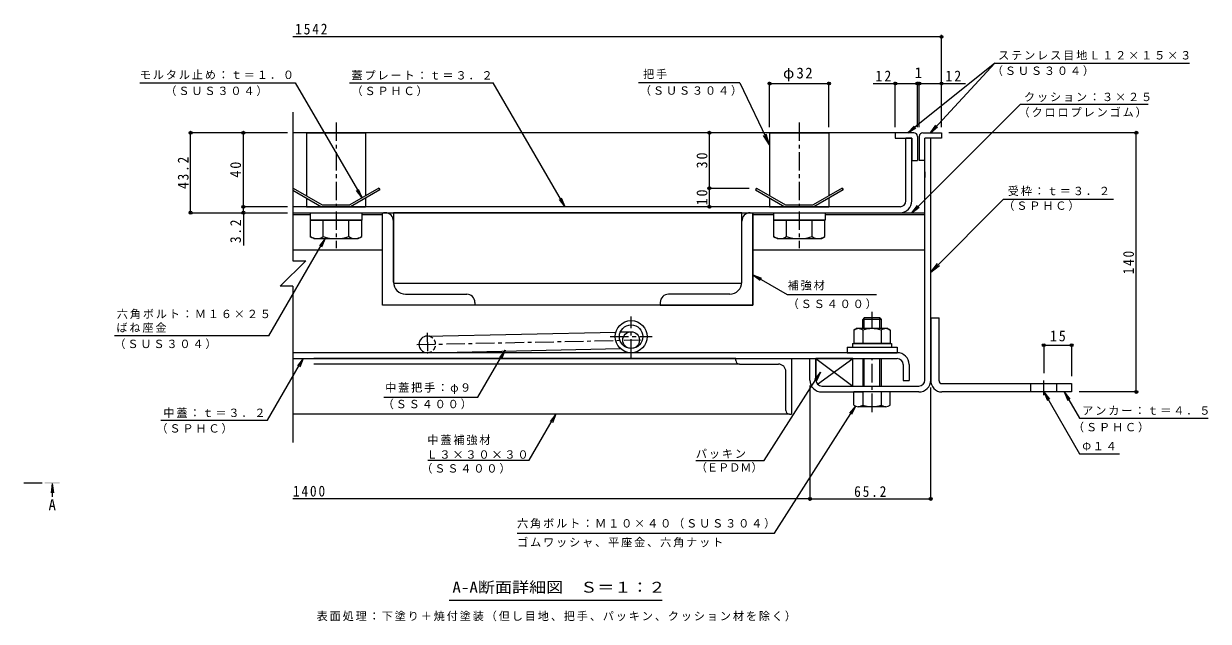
# Model space of a CAD drawing. Units: millimetres on the paper, enlarged 10 times, with parts at other scales. Extents: x -2620 to 2706, y -1962 to 1648.
# Drawn here: x -490 to 2706, y 35 to 1648 of the extents above; entities that cross this region are included whole.
import ezdxf
from ezdxf.enums import TextEntityAlignment as Align

# ---------------------------------------------------------------- set-up
doc = ezdxf.new("R2010")
doc.units = ezdxf.units.MM
doc.header["$LTSCALE"] = 10
doc.header["$PDMODE"] = 32
doc.header["$PDSIZE"] = 8
doc.linetypes.add('CHAIN1', pattern=[8, 5, -1, 1, -1])
doc.linetypes.add('DASHED1', pattern=[1.8, 1.2, -0.6])
for name, color, linetype, lineweight in [('0-2_仕上', 3, 'Continuous', 9), ('0-5_寸法', 7, 'Continuous', 9), ('D-1', 2, 'Continuous', 9), ('D-2', 3, 'Continuous', 9), ('D-3', 4, 'Continuous', 9), ('D-5', 7, 'Continuous', 9), ('D-6', 6, 'Continuous', 9), ('D-7', 5, 'Continuous', 5), ('D-8', 5, 'Continuous', 5), ('D-9', 134, 'Continuous', 5), ('D-A', 3, 'Continuous', 9), ('D-B', 6, 'Continuous', 9), ('D-C', 5, 'Continuous', 5), ('D-E', 3, 'Continuous', 9), ('D-F', 7, 'Continuous', 9)]:
    doc.layers.add(name, color=color, linetype=linetype, lineweight=lineweight)
doc.styles.add('ＭＳ ゴシック', font='')
doc.styles.get('ＭＳ ゴシック').set_extended_font_data('MS Gothic')

msp = doc.modelspace()

# ---------------------------------------------------------------- linework, layer by layer
at = {"layer": '0-2_仕上', "color": 4, "linetype": 'CHAIN1'}
msp.add_line((-490.01, 408.56), (-433.02, 408.56), dxfattribs=at)
at = {"layer": '0-2_仕上', "color": 4}
for q in [(-416.28, 381.77), (-409.76, 381.77), (-413.02, 370.96)]:
    msp.add_line((-413.02, 406.56), q, dxfattribs=at)
msp.add_solid([(-393.02, 406.56), (-393.02, 410.56), (-433.02, 406.56), (-433.02, 410.56)], dxfattribs=at)
at = {"layer": 'D-1'}
for p, q in [((1941.41, 686), (1941.41, 1339)), ((1957.41, 686), (1957.41, 1339)), ((1647.41, 686), (1647.41, 744)), ((1663.41, 670), (1925.41, 670)), ((1663.41, 654), (1773.91, 654)), ((1925.41, 654), (1823.91, 654))]:
    msp.add_line(p, q, dxfattribs=at)
msp.add_lwpolyline([(1631.41, 686), (1631.41, 744), (1647.41, 744)], dxfattribs=at)
for centre, radius, start, end in [((1663.41, 686), 32, 180, 270), ((1663.41, 686), 16, 180, 270), ((1925.41, 686), 16, 270, 0), ((1925.41, 686), 32, 270, 0)]:
    msp.add_arc(centre, radius, start, end, dxfattribs=at)
at = {"layer": 'D-2'}
for p, q in [((1906.41, 1339), (1890.41, 1339)), ((1890.41, 1170), (1890.41, 1339)), ((1906.41, 1170), (1906.41, 1339)), ((1874.41, 1154), (236.41, 1154)), ((236.41, 1138), (1874.41, 1138))]:
    msp.add_line(p, q, dxfattribs=at)
at = {"layer": 'D-2', "linetype": 'CHAIN1'}
for p, q in [((1148.91, 746.51), (1148.91, 857.49)), ((1092.17, 803.25), (1205.65, 803.25))]:
    msp.add_line(p, q, dxfattribs=at)
at = {"layer": 'D-2'}
for radius in [43.25, 31.75]:
    msp.add_circle((1148.91, 803.25), radius, dxfattribs=at)
for radius in [16, 32]:
    msp.add_arc((1874.41, 1170), radius, 270, 0, dxfattribs=at)
at = {"layer": 'D-3'}
for p, q in [((1861.41, 1354), (236.41, 1354)), ((1911.41, 1354), (1861.41, 1354)), ((1861.41, 1354), (1861.41, 1339)), ((1921.41, 1344), (1921.41, 1279)), ((1926.41, 1344), (1926.41, 1279)), ((1936.41, 1354), (1986.41, 1354)), ((1986.41, 1354), (1986.41, 1339)), ((1986.41, 1339), (1941.41, 1339)), ((1941.41, 1279), (1941.41, 1339)), ((1906.41, 1279), (1921.41, 1279)), ((1941.41, 1279), (1926.41, 1279)), ((237.22, 1204), (236.41, 1202.6)), ((236.41, 1198.7), (313.82, 1154)), ((237.22, 1204), (315.16, 1159)), ((468.11, 1204), (390.16, 1159)), ((470.61, 1199.67), (391.5, 1154)), ((468.11, 1204), (470.61, 1199.67)), ((1487.22, 1204), (1484.72, 1199.67)), ((1484.72, 1199.67), (1563.82, 1154)), ((1487.22, 1204), (1565.16, 1159)), ((1718.11, 1204), (1640.16, 1159)), ((1720.61, 1199.67), (1641.5, 1154)), ((1718.11, 1204), (1720.61, 1199.67)), ((313.82, 1154), (391.5, 1154)), ((315.16, 1159), (390.16, 1159)), ((1563.82, 1154), (1641.5, 1154)), ((1565.16, 1159), (1640.16, 1159))]:
    msp.add_line(p, q, dxfattribs=at)
msp.add_lwpolyline([(1861.41, 1339), (1906.41, 1339), (1906.41, 1279)], dxfattribs=at)
for centre, start, end in [((1911.41, 1344), 0, 90), ((1936.41, 1344), 90, 180)]:
    msp.add_arc(centre, 10, start, end, dxfattribs=at)
at = {"layer": 'D-5'}
for p, q in [((2129.96, 1541.4), (1895.32, 1354)), ((2129.96, 1541.4), (1956.44, 1354)), ((2129.96, 1541.4), (2655.8, 1541.4)), ((389.12, 1488.75), (776.3, 1488.75)), ((970.59, 1154), (776.3, 1488.75)), ((1442.25, 1488.75), (1169, 1488.75)), ((1442.25, 1488.75), (1522.66, 1321.66)), ((2199.47, 1430.77), (1906.7, 1138)), ((2199.47, 1430.77), (2544.01, 1430.77)), ((1956.44, 1354), (1970.89, 1374.41)), ((1522.66, 1321.66), (1506.24, 1346.77)), ((1522.66, 1321.66), (1513.29, 1350.16)), ((1895.33, 1354.01), (1912.66, 1372.03)), ((1895.33, 1354.01), (1916.73, 1366.93)), ((1956.44, 1354), (1975.68, 1369.97)), ((423.02, 1177.97), (413.4, 1201.05)), ((970.59, 1154), (955.33, 1173.8)), ((970.59, 1154), (960.97, 1177.08)), ((1906.7, 1138), (1921.92, 1157.84)), ((1906.7, 1138), (1926.53, 1153.22)), ((2153.81, 1174.39), (1957.41, 977.31)), ((2153.81, 1174.39), (2450.15, 1174.39)), ((323.31, 1068), (308.09, 1048.17)), ((1957.41, 977.31), (1975.63, 1001.15)), ((1957.41, 977.31), (1981.18, 995.62)), ((1477.66, 970.66), (1497.5, 955.44)), ((171.67, 805.36), (-245.31, 805.36)), ((168.07, 578.18), (264.32, 744)), ((264.32, 744), (249.05, 724.2)), ((264.32, 744), (254.7, 720.93)), ((808.93, 766.65), (793.66, 746.86)), ((808.93, 766.65), (799.31, 743.58)), ((1508.17, 468.88), (1659.9, 706.99)), ((1659.9, 706.99), (1643.83, 687.84)), ((1659.9, 706.99), (1649.33, 684.33)), ((2262.41, 654), (2271.98, 630.91)), ((2262.41, 654), (2277.63, 634.17)), ((2262.41, 654), (2358.82, 487.01)), ((2317.71, 654), (2358.82, 582.79)), ((2317.71, 654), (2327.28, 630.91)), ((2317.71, 654), (2332.93, 634.17)), ((1535.95, 272.87), (1754.37, 615.63)), ((1754.37, 615.63), (1738.29, 596.48)), ((1754.37, 615.63), (1743.8, 592.97)), ((-119.65, 578.18), (168.07, 578.18)), ((874.21, 470.06), (946.15, 594)), ((946.15, 594), (930.89, 574.2)), ((946.15, 594), (936.53, 570.93)), ((2358.82, 582.79), (2706.26, 582.79)), ((2358.82, 487.01), (2466.88, 487.01)), ((600.36, 470.06), (874.21, 470.06)), ((1323.61, 468.88), (1508.17, 468.88)), ((841.22, 272.87), (1535.95, 272.87)), ((1232.93, 90.66), (657.93, 90.66))]:
    msp.add_line(p, q, dxfattribs=at)
for points in [[(-176.3, 1488.75), (242.64, 1488.75), (423.02, 1177.97), (407.75, 1197.77)], [(171.67, 805.36), (323.31, 1068), (313.74, 1044.91)], [(1811.26, 916.62), (1571.26, 916.62), (1477.66, 970.66), (1500.76, 961.09)], [(481.53, 639.74), (735.26, 639.74), (808.93, 766.65)]]:
    msp.add_lwpolyline(points, dxfattribs=at)
at = {"layer": 'D-6'}
for p, q in [((1941.41, 1248), (1941.41, 1233)), ((236.41, 1138), (1941.41, 1138)), ((236.41, 1133), (282.66, 1133)), ((422.66, 1133), (477.66, 1133)), ((1477.66, 1133), (1532.66, 1133)), ((1672.66, 1133), (1941.41, 1133)), ((236.41, 1038), (477.66, 1038)), ((1477.66, 1038), (1941.41, 1038)), ((598.44, 805), (1107.47, 815.64)), ((1119.79, 815.9), (1148.44, 816.5)), ((599.38, 760.01), (1120.21, 770.9)), ((1148.91, 771.5), (1149.38, 771.51)), ((1647.41, 744), (1647.41, 686)), ((1651.93, 674.86), (1747.41, 744))]:
    msp.add_line(p, q, dxfattribs=at)
at = {"layer": 'D-6', "linetype": 'CHAIN1'}
for p, q in [((598.25, 814.01), (599.51, 754.13)), ((570.4, 781.91), (1174.19, 794.53))]:
    msp.add_line(p, q, dxfattribs=at)
at = {"layer": 'D-6'}
msp.add_lwpolyline([(1663.41, 670), (1747.41, 670), (1747.41, 744), (1647.41, 744), (1747.41, 670)], dxfattribs=at)
msp.add_circle((1148.91, 794), 22.5, dxfattribs=at)
msp.add_arc((598.91, 782.5), 22.5, 90, 270, dxfattribs=at)
at = {"layer": 'D-6', "linetype": 'DASHED1'}
msp.add_arc((598.91, 782.5), 22.5, 270, 90, dxfattribs=at)
at = {"layer": 'D-7', "linetype": 'CHAIN1'}
for p, q in [((1798.91, 825), (1798.91, 870.64)), ((1798.91, 599.61), (1798.91, 744))]:
    msp.add_line(p, q, dxfattribs=at)
at = {"layer": 'D-7'}
for p, q in [((1777.97, 854), (1773.91, 849.94)), ((1823.91, 849.94), (1773.91, 849.94)), ((1773.91, 825), (1773.91, 849.94)), ((1819.85, 854), (1777.97, 854)), ((1777.97, 825), (1777.97, 854)), ((1819.85, 854), (1823.91, 849.94)), ((1819.85, 825), (1819.85, 854)), ((1823.91, 849.94), (1823.91, 826.5)), ((1823.91, 849.94), (1823.91, 825)), ((1773.91, 744), (1773.91, 670)), ((1777.97, 670), (1777.97, 744)), ((1819.85, 670), (1819.85, 744)), ((1823.91, 744), (1823.91, 670)), ((1847.91, 654), (1749.91, 654)), ((1749.91, 618.48), (1749.91, 654)), ((1773.91, 654), (1773.91, 618.48)), ((1823.91, 654), (1823.91, 618.48)), ((1847.91, 618.48), (1847.91, 654)), ((1835.91, 614), (1761.91, 614))]:
    msp.add_line(p, q, dxfattribs=at)
at = {"layer": 'D-7', "color": 2, "lineweight": 9}
for p, q in [((1749.84, 821.21), (1756.41, 825)), ((1749.84, 821.21), (1749.84, 785)), ((1841.41, 825), (1756.41, 825)), ((1774.38, 821.21), (1774.38, 785)), ((1823.45, 821.21), (1823.45, 785))]:
    msp.add_line(p, q, dxfattribs=at)
at = {"layer": 'D-7', "color": 134}
for p, q in [((1731.41, 775), (1731.41, 760)), ((1731.41, 775), (1866.41, 775)), ((1866.41, 775), (1866.41, 760)), ((1731.41, 760), (1866.41, 760))]:
    msp.add_line(p, q, dxfattribs=at)
at = {"layer": 'D-7', "color": 6, "lineweight": 9}
for p, q in [((1746.41, 785), (1746.41, 775)), ((1746.41, 775), (1851.41, 775))]:
    msp.add_line(p, q, dxfattribs=at)
at = {"layer": 'D-7', "color": 2, "lineweight": 9}
msp.add_lwpolyline([(1841.41, 825), (1847.99, 821.21), (1847.99, 785), (1749.84, 785)], dxfattribs=at)
at = {"layer": 'D-7', "color": 6, "lineweight": 9}
msp.add_lwpolyline([(1746.41, 785), (1851.41, 785), (1851.41, 775)], dxfattribs=at)
at = {"layer": 'D-7', "color": 2, "lineweight": 9}
for centre, radius, start, end in [((1764.32, 796.12), 28.97, 94.38438, 120), ((1761.34, 800.8), 24.21, 57.42749, 88.18784), ((1798.91, 743.8), 81.2, 72.41188, 107.5881), ((1836.48, 800.8), 24.21, 91.81215, 122.57249), ((1833.5, 796.12), 28.97, 59.99998, 85.6156)]:
    msp.add_arc(centre, radius, start, end, dxfattribs=at)
at = {"layer": 'D-7'}
for centre, radius, start, end in [((1761.91, 632.33), 18.33, 229.1022, 310.89809), ((1798.91, 686.08), 72.08, 249.70546, 290.29454), ((1835.91, 632.33), 18.33, 229.10191, 310.8978)]:
    msp.add_arc(centre, radius, start, end, dxfattribs=at)
at = {"layer": 'D-8'}
for p, q in [((477.66, 1138), (1477.66, 1138)), ((477.66, 888), (477.66, 1138))]:
    msp.add_line(p, q, dxfattribs=at)
msp.add_lwpolyline([(1477.66, 1138), (1477.66, 888), (477.66, 888)], dxfattribs=at)
at = {"layer": 'D-9'}
for p, q in [((477.66, 888), (477.66, 1138)), ((488.39, 1138), (480.84, 1138)), ((1470.11, 1138), (1477.66, 1138)), ((1477.66, 888), (1477.66, 1138)), ((507.66, 950.47), (507.66, 1115.55)), ((1447.66, 950.47), (1447.66, 1115.55)), ((540.13, 918), (705.21, 918)), ((727.66, 895.55), (727.66, 888)), ((1227.66, 895.55), (1227.66, 888)), ((1415.2, 918), (1250.12, 918)), ((727.66, 888), (477.66, 888)), ((1227.66, 888), (1477.66, 888))]:
    msp.add_line(p, q, dxfattribs=at)
for centre, radius, start, end in [((485.16, 1115.5), 22.5, 0.11869, 89.87078), ((1470.16, 1115.5), 22.5, 90.12922, 179.88131), ((540.16, 950.5), 32.5, 180.05807, 269.94193), ((1415.16, 950.5), 32.5, 270.05807, 359.94193), ((705.16, 895.5), 22.5, 0.12922, 89.88131), ((1250.16, 895.5), 22.5, 90.11869, 179.87078)]:
    msp.add_arc(centre, radius, start, end, dxfattribs=at)
at = {"layer": 'D-A'}
for p, q in [((1866.91, 760), (236.41, 760)), ((236.41, 744), (1866.91, 744)), ((1882.91, 728), (1882.91, 685)), ((1898.91, 728), (1898.91, 685)), ((1882.91, 685), (1898.91, 685))]:
    msp.add_line(p, q, dxfattribs=at)
for radius in [32, 16]:
    msp.add_arc((1866.91, 728), radius, 0, 90, dxfattribs=at)
at = {"layer": 'D-B', "color": 4}
for p, q in [((1447.66, 1138), (507.66, 1138)), ((1447.66, 948), (1447.66, 1138))]:
    msp.add_line(p, q, dxfattribs=at)
at = {"layer": 'D-B'}
for p, q in [((1431.41, 744), (292.94, 744)), ((1431.41, 744), (1581.41, 744)), ((1431.41, 739), (1431.41, 744)), ((1581.41, 744), (1581.41, 594)), ((1441.41, 729), (292.94, 729)), ((1441.41, 729), (1546.41, 729)), ((1566.41, 604), (1566.41, 709)), ((1576.41, 594), (236.41, 594)), ((1576.41, 594), (1581.41, 594))]:
    msp.add_line(p, q, dxfattribs=at)
at = {"layer": 'D-B', "color": 4}
msp.add_lwpolyline([(507.66, 1138), (507.66, 948), (1447.66, 948)], dxfattribs=at)
at = {"layer": 'D-B'}
for centre, radius, start, end in [((1441.41, 739), 10, 180, 270), ((1546.41, 709), 20, 0, 90), ((1576.41, 604), 10, 180, 270)]:
    msp.add_arc(centre, radius, start, end, dxfattribs=at)
at = {"layer": 'D-C', "color": 2, "linetype": 'CHAIN1', "lineweight": 9}
for p, q in [((352.66, 1381.68), (352.66, 1042.37)), ((1602.66, 1381.68), (1602.66, 1042.37))]:
    msp.add_line(p, q, dxfattribs=at)
at = {"layer": 'D-C', "color": 2, "lineweight": 9}
for p, q in [((272.66, 1354), (272.66, 1183.54)), ((272.66, 1354), (432.66, 1354)), ((432.66, 1354), (432.66, 1183.54)), ((1522.66, 1354), (1522.66, 1183.54)), ((1522.66, 1354), (1682.66, 1354)), ((1682.66, 1354), (1682.66, 1183.54)), ((272.66, 1177.77), (272.66, 1154)), ((272.66, 1154), (432.66, 1154)), ((432.66, 1177.77), (432.66, 1154)), ((1522.66, 1177.77), (1522.66, 1154)), ((1522.66, 1154), (1682.66, 1154)), ((1682.66, 1177.77), (1682.66, 1154))]:
    msp.add_line(p, q, dxfattribs=at)
at = {"layer": 'D-C', "color": 134}
for p, q in [((282.66, 1138), (282.66, 1118)), ((282.66, 1138), (422.66, 1138)), ((422.66, 1138), (422.66, 1118)), ((1532.66, 1138), (1532.66, 1118)), ((1532.66, 1138), (1672.66, 1138)), ((1672.66, 1138), (1672.66, 1118)), ((282.66, 1118), (422.66, 1118)), ((1532.66, 1118), (1672.66, 1118))]:
    msp.add_line(p, q, dxfattribs=at)
at = {"layer": 'D-C'}
for p, q in [((283.38, 1118), (283.38, 1073.36)), ((421.95, 1118), (283.38, 1118)), ((318.02, 1073.36), (318.02, 1118)), ((387.3, 1073.36), (387.3, 1118)), ((421.95, 1073.36), (421.95, 1118)), ((1533.38, 1118), (1533.38, 1073.36)), ((1671.95, 1118), (1533.38, 1118)), ((1568.02, 1073.36), (1568.02, 1118)), ((1637.3, 1073.36), (1637.3, 1118)), ((1671.95, 1073.36), (1671.95, 1118)), ((292.66, 1068), (283.38, 1073.36)), ((1542.66, 1068), (1533.38, 1073.36))]:
    msp.add_line(p, q, dxfattribs=at)
for points in [[(292.66, 1068), (412.66, 1068), (421.95, 1073.36)], [(1542.66, 1068), (1662.66, 1068), (1671.95, 1073.36)]]:
    msp.add_lwpolyline(points, dxfattribs=at)
for centre, radius, start, end in [((303.83, 1108.78), 40.89, 240, 265.61574), ((299.62, 1102.17), 34.18, 271.81354, 302.57069), ((352.66, 1182.64), 114.64, 252.41203, 287.58795), ((405.71, 1102.17), 34.18, 237.42929, 268.18645), ((401.5, 1108.78), 40.89, 274.38425, 299.99998), ((1553.83, 1108.78), 40.89, 240, 265.61574), ((1549.62, 1102.17), 34.18, 271.81354, 302.57069), ((1602.66, 1182.64), 114.64, 252.41203, 287.58795), ((1655.71, 1102.17), 34.18, 237.42929, 268.18645), ((1651.5, 1108.78), 40.89, 274.38425, 299.99998)]:
    msp.add_arc(centre, radius, start, end, dxfattribs=at)
at = {"layer": 'D-E'}
for p, q in [((1957.41, 854.01), (1957.41, 686)), ((1957.41, 854.01), (1979.91, 854.01)), ((1979.91, 684), (1979.91, 854.01)), ((1987.41, 676.5), (2337.41, 676.5)), ((2227.41, 654), (2227.41, 676.5)), ((2297.41, 654), (2297.41, 676.5)), ((2337.41, 676.5), (2337.41, 654)), ((2337.41, 654), (1987.41, 654))]:
    msp.add_line(p, q, dxfattribs=at)
at = {"layer": 'D-E', "linetype": 'CHAIN1'}
msp.add_line((2262.41, 645.27), (2262.41, 684.72), dxfattribs=at)
at = {"layer": 'D-E'}
for radius, start in [(30, 176.17647), (7.5, 180.00027)]:
    msp.add_arc((1987.41, 684), radius, start, 270, dxfattribs=at)
at = {"layer": 'D-F'}
for p, q in [((1986.41, 1612.99), (236.41, 1612.99)), ((1986.41, 1369), (1986.41, 1617.99)), ((1522.66, 1369), (1522.66, 1491.62)), ((1522.66, 1486.62), (1682.66, 1486.62)), ((1682.66, 1369), (1682.66, 1491.62)), ((1801.85, 1486.63), (1921.41, 1486.63)), ((1861.41, 1369), (1861.41, 1491.63)), ((1921.41, 1369), (1921.41, 1491.63)), ((1921.41, 1486.63), (1926.41, 1486.63)), ((1926.41, 1369), (1926.41, 1491.63)), ((1926.41, 1486.63), (2050.76, 1486.63)), ((236.41, 1409.77), (236.41, 1008.41)), ((221.41, 1354), (-42.73, 1354)), ((-39.73, 1138), (-39.73, 1354)), ((102.76, 1154), (102.76, 1354)), ((1360.01, 1204), (1360.01, 1354)), ((2515.04, 1354), (2006.41, 1354)), ((2512.04, 654), (2512.04, 1354)), ((1357.01, 1204), (1467.22, 1204)), ((1360.01, 1154), (1360.01, 1204)), ((221.41, 1154), (97.76, 1154)), ((102.76, 1138), (102.76, 1154)), ((-42.73, 1138), (221.41, 1138)), ((102.76, 1138), (102.76, 1049.49)), ((270.82, 1008.41), (202.01, 939.6)), ((236.41, 1008.41), (270.82, 1008.41)), ((236.41, 939.6), (202.01, 939.6)), ((236.41, 939.6), (236.41, 517.47)), ((2262.41, 783.25), (2262.41, 704.72)), ((2262.41, 780.25), (2337.41, 780.25)), ((2337.41, 783.25), (2337.41, 696.5)), ((1631.41, 671), (1631.41, 360.11)), ((1957.41, 362.11), (1957.41, 666)), ((2515.04, 654), (2357.41, 654)), ((1631.41, 365.11), (236.41, 365.11)), ((1631.41, 365.11), (1957.41, 365.11))]:
    msp.add_line(p, q, dxfattribs=at)
for p in [(1986.41, 1612.99), (1522.66, 1486.62), (1682.66, 1486.62), (1861.41, 1486.63), (1921.41, 1486.63), (1926.41, 1486.63), (1986.41, 1486.63), (-39.73, 1354), (102.76, 1354), (1360.01, 1354), (2512.04, 1354), (1360.01, 1204), (102.76, 1154), (1360.01, 1154), (-39.73, 1138), (102.76, 1138), (2262.41, 780.25), (2337.41, 780.25), (2512.04, 654), (1631.41, 365.11), (1957.41, 365.11)]:
    msp.add_point(p, dxfattribs=at)

# ---------------------------------------------------------------- texts
at = {"layer": '0-5_寸法', "color": 2, "style": 'ＭＳ ゴシック'}
msp.add_text('A', height=29.33, dxfattribs=at).set_placement((-423.02, 325.86), align=Align.BOTTOM_LEFT)
at = {"layer": 'D-5', "style": 'ＭＳ ゴシック'}
msp.add_text('（ＥＰＤＭ）', height=21.99, dxfattribs=at).set_placement((1323.61, 432.32), align=Align.BOTTOM_LEFT)
at = {"layer": 'D-5', "color": 2, "style": 'ＭＳ ゴシック', "width": 1.15}
msp.add_text('A-A断面詳細図\u3000Ｓ＝１：２', height=29.33, dxfattribs=at).set_placement((666.68, 103.16), align=Align.BOTTOM_LEFT)
at = {"layer": 'D-5', "char_height": 21.99, "attachment_point": 7, "style": 'ＭＳ ゴシック'}
for s, insert in [('\\T1.17;ステンレス目地Ｌ１２×１５×３', (2139.15, 1549.57)), ('\\T1.17;（ＳＵＳ３０４）', (2122.32, 1507.13)), ('\\T1.17;モルタル止め：ｔ＝１．０', (-176.7, 1497.76)), ('\\T1.17;蓋プレート：ｔ＝３．２', (394.45, 1496.3)), ('\\T1.17;把手', (1181.09, 1498.59)), ('\\T1.17;（ＳＵＳ３０４）', (-107.76, 1452.85)), ('\\T1.17;（ＳＰＨＣ）', (394.45, 1452.64)), ('\\T1.17;（ＳＵＳ３０４）', (1172.68, 1453.69)), ('\\T1.17;クッション：３×２５', (2209.02, 1437.1)), ('\\T1.17;（クロロプレンゴム）', (2194.21, 1395)), ('\\T1.17;受枠：ｔ＝３．２', (2165.31, 1182.94)), ('\\T1.17;（ＳＰＨＣ）', (2153.15, 1142.8)), ('\\T1.17;補強材', (1571.26, 928.1)), ('\\T1.17;（ＳＳ４００）', (1571.26, 877.57)), ('\\T1.17;六角ボルト：Ｍ１６×２５', (-238.79, 850.72)), ('\\T1.17;ばね座金', (-239.83, 814)), ('\\T1.17;（ＳＵＳ３０４）', (-245.31, 769.5)), ('\\T1.17;中蓋把手：φ９', (485.25, 648.62)), ('\\T1.17;中蓋：ｔ＝３．２', (-113.22, 583.87)), ('\\T1.17;（ＳＳ４００）', (478.61, 607.08)), ('\\T1.17;アンカー：ｔ＝４．５', (2366.13, 591.31)), ('\\T1.17;（ＳＰＨＣ）', (-131.89, 541.31)), ('\\T1.17;（ＳＰＨＣ）', (2341.15, 544.71)), ('\\T1.17;中蓋補強材', (599.08, 510.55)), ('\\T1.17;Φ１４', (2366.13, 495.53)), ('\\T1.17;Ｌ３×３０×３０', (596.73, 473.36)), ('\\T1.17;パッキン', (1323.61, 473.71)), ('\\T1.17;（ＳＳ４００）', (582.89, 433.23)), ('\\T1.17;六角ボルト：Ｍ１０×４０（ＳＵＳ３０４）', (841.22, 284.89)), ('\\T1.17;ゴムワッシャ、平座金、六角ナット', (841.22, 234.07)), ('\\T1.17;表面処理：下塗り＋焼付塗装（但し目地、把手、パッキン、クッション材を除く）', (300.43, 34.53))]:
    msp.add_mtext(s, dxfattribs=dict(at, insert=insert))
at = {"layer": 'D-F', "color": 2, "style": 'ＭＳ ゴシック'}
msp.add_text('1', height=29.33, dxfattribs=at).set_placement((1913.91, 1492.63), align=Align.BOTTOM_LEFT)
at = {"layer": 'D-F', "color": 2, "char_height": 29.33, "attachment_point": 7, "style": 'ＭＳ ゴシック'}
for s, insert in [('\\T1.28;\\W0.9;1542', (242.59, 1618.99)), ('\\T1.19;φ32', (1558.91, 1492.62)), ('\\T1.27;\\W0.95;12', (1807.95, 1492.63)), ('\\T1.27;\\W0.95;12', (1996.69, 1492.63)), ('\\T1.27;\\W0.95;15', (2278.66, 790.25)), ('\\T1.28;\\W0.9;1400', (236.41, 371.11)), ('\\T1.28;\\W0.9;65.2', (1750.66, 370.11))]:
    msp.add_mtext(s, dxfattribs=dict(at, insert=insert))
at = {"layer": 'D-F', "color": 2, "char_height": 29.33, "attachment_point": 7, "rotation": 90, "style": 'ＭＳ ゴシック'}
for s, insert in [('\\T1.28;\\W0.9;43.2', (-44.73, 1202.25)), ('\\T1.27;\\W0.95;30', (1355.01, 1257.75)), ('\\T1.27;\\W0.95;40', (96.76, 1232.75)), ('\\T1.27;\\W0.95;10', (1355.01, 1157.75)), ('\\T1.27;\\W0.9;3.2', (96.76, 1056.04)), ('\\T1.27;\\W0.9;140', (2506.04, 971.5))]:
    msp.add_mtext(s, dxfattribs=dict(at, insert=insert))

doc.saveas('drawing.dxf')
